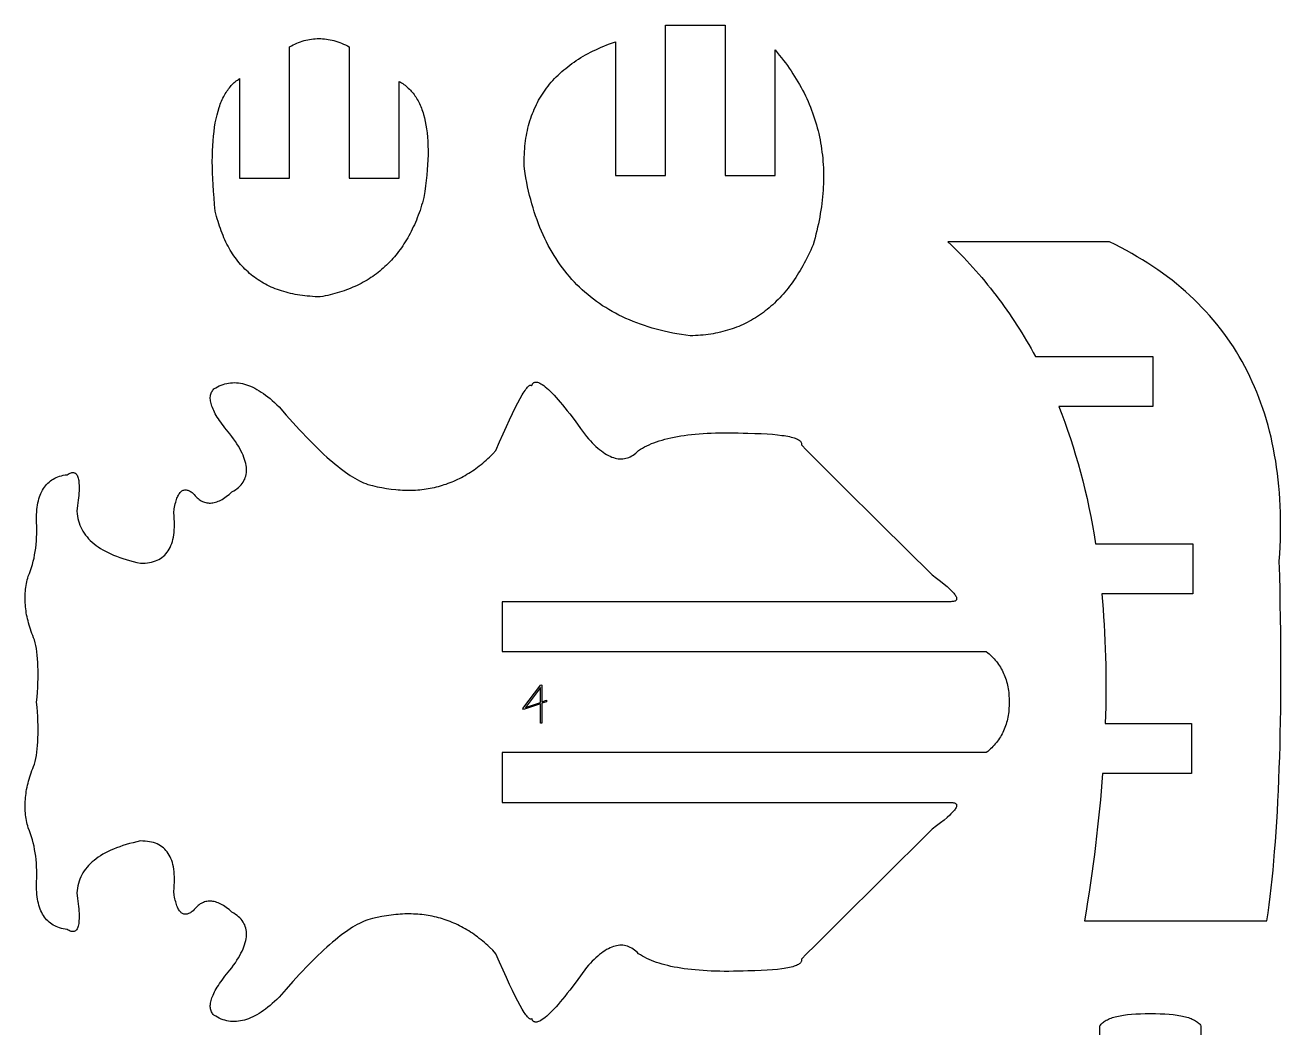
# Model space of a CAD drawing. Extents: x 0.3 to 47.7, y 0.3 to 6.
# Drawn here: x 40.406 to 43.575, y 2.773 to 5.304 of the extents above; entities that cross this region are included whole.
import ezdxf

# ---------------------------------------------------------------- set-up
doc = ezdxf.new("R2010")
doc.units = 0
doc.header["$MEASUREMENT"] = 0
doc.layers.get('0').update_dxf_attribs({"linetype": 'CONTINUOUS'})
doc.layers.add('NUMBERS', color=1, linetype='CONTINUOUS')

msp = doc.modelspace()

# ---------------------------------------------------------------- linework, layer by layer
for points in [[(42.2983, 5.2415), (42.3038, 5.235), (42.3092, 5.2284), (42.3145, 5.2218), (42.3197, 5.2152), (42.3247, 5.2086), (42.3296, 5.2019), (42.3344, 5.1952), (42.339, 5.1884), (42.3435, 5.1816), (42.3479, 5.1748), (42.3521, 5.1679), (42.3563, 5.161), (42.3603, 5.154), (42.3641, 5.147), (42.3679, 5.14), (42.3715, 5.133), (42.375, 5.1259), (42.3783, 5.1187), (42.3816, 5.1115), (42.3847, 5.1043), (42.3877, 5.0971), (42.3905, 5.0898), (42.3932, 5.0825), (42.3958, 5.0751), (42.3983, 5.0677), (42.4006, 5.0603), (42.4028, 5.0528), (42.4049, 5.0453), (42.4069, 5.0377), (42.4087, 5.0302), (42.4104, 5.0225), (42.4119, 5.0149), (42.4134, 5.0072), (42.4147, 4.9994), (42.4159, 4.9917), (42.4169, 4.9839), (42.4179, 4.976), (42.4187, 4.9681), (42.4193, 4.9602), (42.4199, 4.9522), (42.4203, 4.9442), (42.4206, 4.9362), (42.4207, 4.9281), (42.4208, 4.92), (42.4207, 4.9119), (42.4204, 4.9037), (42.4201, 4.8955), (42.4196, 4.8872), (42.419, 4.8789), (42.4183, 4.8706), (42.4174, 4.8622), (42.4164, 4.8538), (42.4153, 4.8453), (42.414, 4.8369), (42.4127, 4.8283), (42.4111, 4.8198), (42.4095, 4.8112), (42.4078, 4.8025), (42.4059, 4.7939), (42.4039, 4.7852), (42.4017, 4.7764), (42.3994, 4.7676), (42.397, 4.7588), (42.3945, 4.7499), (42.3915, 4.7429), (42.3884, 4.736), (42.3853, 4.7292), (42.3821, 4.7225), (42.3788, 4.7159), (42.3755, 4.7094), (42.3721, 4.7031), (42.3687, 4.6968), (42.3652, 4.6906), (42.3617, 4.6846), (42.358, 4.6787), (42.3544, 4.6728), (42.3507, 4.6671), (42.3469, 4.6615), (42.3431, 4.656), (42.3392, 4.6506), (42.3352, 4.6453), (42.3312, 4.6401), (42.3271, 4.6351), (42.323, 4.6301), (42.3188, 4.6253), (42.3146, 4.6205), (42.3103, 4.6159), (42.3059, 4.6114), (42.3015, 4.607), (42.297, 4.6027), (42.2925, 4.5985), (42.2879, 4.5944), (42.2833, 4.5904), (42.2786, 4.5865), (42.2738, 4.5828), (42.269, 4.5791), (42.2641, 4.5756), (42.2592, 4.5722), (42.2542, 4.5688), (42.2491, 4.5656), (42.244, 4.5625), (42.2389, 4.5595), (42.2336, 4.5566), (42.2284, 4.5539), (42.223, 4.5512), (42.2176, 4.5486), (42.2122, 4.5462), (42.2067, 4.5438), (42.2011, 4.5416), (42.1955, 4.5395), (42.1898, 4.5375), (42.184, 4.5356), (42.1782, 4.5338), (42.1724, 4.5321), (42.1664, 4.5305), (42.1605, 4.529), (42.1544, 4.5277), (42.1483, 4.5264), (42.1422, 4.5253), (42.136, 4.5242), (42.1297, 4.5233), (42.1234, 4.5225), (42.117, 4.5218), (42.1106, 4.5212), (42.1041, 4.5207), (42.0975, 4.5203), (42.0909, 4.52), (42.0842, 4.5199), (42.073, 4.5214), (42.0619, 4.5231), (42.0509, 4.525), (42.0401, 4.527), (42.0294, 4.5292), (42.0189, 4.5316), (42.0086, 4.5341), (41.9984, 4.5368), (41.9883, 4.5396), (41.9784, 4.5426), (41.9686, 4.5457), (41.959, 4.549), (41.9496, 4.5525), (41.9403, 4.5562), (41.9311, 4.5599), (41.9221, 4.5639), (41.9132, 4.568), (41.9045, 4.5723), (41.896, 4.5767), (41.8876, 4.5813), (41.8793, 4.586), (41.8712, 4.591), (41.8632, 4.596), (41.8554, 4.6013), (41.8478, 4.6066), (41.8403, 4.6122), (41.8329, 4.6179), (41.8257, 4.6238), (41.8186, 4.6298), (41.8117, 4.636), (41.805, 4.6424), (41.7983, 4.6489), (41.7919, 4.6555), (41.7856, 4.6624), (41.7794, 4.6694), (41.7734, 4.6765), (41.7675, 4.6838), (41.7618, 4.6913), (41.7563, 4.6989), (41.7508, 4.7067), (41.7456, 4.7147), (41.7405, 4.7228), (41.7355, 4.731), (41.7307, 4.7395), (41.726, 4.7481), (41.7215, 4.7568), (41.7171, 4.7657), (41.7129, 4.7748), (41.7089, 4.784), (41.7049, 4.7934), (41.7012, 4.803), (41.6976, 4.8127), (41.6941, 4.8225), (41.6908, 4.8326), (41.6876, 4.8428), (41.6846, 4.8531), (41.6817, 4.8636), (41.679, 4.8743), (41.6764, 4.8851), (41.674, 4.8961), (41.6718, 4.9073), (41.6696, 4.9186), (41.6677, 4.93), (41.6659, 4.9417), (41.6656, 4.949), (41.6655, 4.9563), (41.6655, 4.9635), (41.6656, 4.9707), (41.6658, 4.9778), (41.6661, 4.9848), (41.6666, 4.9917), (41.6672, 4.9985), (41.6679, 5.0053), (41.6688, 5.012), (41.6697, 5.0186), (41.6708, 5.0252), (41.672, 5.0316), (41.6734, 5.038), (41.6748, 5.0444), (41.6764, 5.0506), (41.6781, 5.0568), (41.6799, 5.0629), (41.6818, 5.0689), (41.6839, 5.0748), (41.6861, 5.0807), (41.6884, 5.0865), (41.6908, 5.0922), (41.6934, 5.0979), (41.696, 5.1035), (41.6988, 5.1089), (41.7017, 5.1144), (41.7048, 5.1197), (41.7079, 5.125), (41.7112, 5.1302), (41.7146, 5.1353), (41.7182, 5.1404), (41.7218, 5.1453), (41.7256, 5.1502), (41.7295, 5.1551), (41.7335, 5.1598), (41.7376, 5.1645), (41.7419, 5.1691), (41.7463, 5.1736), (41.7508, 5.1781), (41.7554, 5.1824), (41.7601, 5.1867), (41.765, 5.191), (41.77, 5.1951), (41.7751, 5.1992), (41.7804, 5.2032), (41.7857, 5.2071), (41.7912, 5.211), (41.7968, 5.2147), (41.8025, 5.2184), (41.8084, 5.2221), (41.8143, 5.2256), (41.8204, 5.2291), (41.8266, 5.2325), (41.833, 5.2358), (41.8394, 5.2391), (41.846, 5.2422), (41.8527, 5.2453), (41.8595, 5.2484), (41.8665, 5.2513), (41.8735, 5.2542), (41.8807, 5.257), (41.888, 5.2597), (41.8955, 5.2624), (41.8955, 4.9249), (42.0215, 4.9249), (42.0215, 5.3042), (42.1723, 5.3042), (42.1723, 4.9249), (42.2983, 4.9249)], [(41.3499, 5.1621), (41.353, 5.1603), (41.356, 5.1585), (41.359, 5.1565), (41.3619, 5.1544), (41.3647, 5.1523), (41.3675, 5.1501), (41.3702, 5.1478), (41.3728, 5.1453), (41.3754, 5.1428), (41.3779, 5.1403), (41.3803, 5.1376), (41.3826, 5.1348), (41.3849, 5.132), (41.3872, 5.129), (41.3893, 5.126), (41.3914, 5.1229), (41.3934, 5.1197), (41.3954, 5.1164), (41.3973, 5.113), (41.3991, 5.1096), (41.4008, 5.106), (41.4025, 5.1024), (41.4041, 5.0986), (41.4057, 5.0948), (41.4072, 5.0909), (41.4086, 5.0869), (41.4099, 5.0828), (41.4112, 5.0786), (41.4136, 5.07), (41.4156, 5.061), (41.4174, 5.0517), (41.419, 5.042), (41.4203, 5.032), (41.4213, 5.0216), (41.422, 5.0109), (41.4224, 4.9998), (41.4226, 4.9883), (41.4225, 4.9765), (41.4222, 4.9643), (41.4216, 4.9518), (41.4207, 4.939), (41.4195, 4.9257), (41.4181, 4.9122), (41.4164, 4.8982), (41.4144, 4.8839), (41.4121, 4.8693), (41.4103, 4.8626), (41.4084, 4.856), (41.4064, 4.8494), (41.4044, 4.843), (41.4023, 4.8366), (41.4001, 4.8304), (41.3978, 4.8242), (41.3955, 4.8181), (41.3931, 4.8121), (41.3906, 4.8062), (41.388, 4.8004), (41.3854, 4.7946), (41.3827, 4.789), (41.38, 4.7834), (41.3771, 4.778), (41.3742, 4.7726), (41.3713, 4.7673), (41.3682, 4.7621), (41.3651, 4.757), (41.3619, 4.7519), (41.3586, 4.747), (41.3553, 4.7421), (41.3519, 4.7374), (41.3484, 4.7327), (41.3449, 4.7281), (41.3412, 4.7236), (41.3376, 4.7192), (41.3338, 4.7149), (41.33, 4.7107), (41.326, 4.7065), (41.3221, 4.7025), (41.318, 4.6985), (41.3139, 4.6946), (41.3097, 4.6908), (41.3054, 4.6871), (41.3011, 4.6835), (41.2967, 4.68), (41.2922, 4.6766), (41.2877, 4.6732), (41.283, 4.67), (41.2784, 4.6668), (41.2736, 4.6637), (41.2687, 4.6607), (41.2638, 4.6578), (41.2589, 4.655), (41.2538, 4.6523), (41.2487, 4.6496), (41.2435, 4.6471), (41.2382, 4.6446), (41.2329, 4.6423), (41.2275, 4.64), (41.222, 4.6378), (41.2165, 4.6357), (41.2108, 4.6336), (41.2051, 4.6317), (41.1994, 4.6299), (41.1935, 4.6281), (41.1876, 4.6265), (41.1816, 4.6249), (41.1756, 4.6234), (41.1695, 4.622), (41.1633, 4.6207), (41.157, 4.6195), (41.1507, 4.6183), (41.144, 4.6185), (41.1373, 4.6187), (41.1308, 4.6191), (41.1243, 4.6196), (41.1179, 4.6201), (41.1116, 4.6208), (41.1054, 4.6216), (41.0992, 4.6225), (41.0932, 4.6234), (41.0872, 4.6245), (41.0813, 4.6257), (41.0755, 4.627), (41.0698, 4.6284), (41.0641, 4.6299), (41.0585, 4.6315), (41.0531, 4.6331), (41.0476, 4.6349), (41.0423, 4.6368), (41.0371, 4.6388), (41.0319, 4.6409), (41.0268, 4.6431), (41.0218, 4.6454), (41.0169, 4.6478), (41.0121, 4.6504), (41.0073, 4.653), (41.0027, 4.6557), (40.9981, 4.6585), (40.9936, 4.6614), (40.9891, 4.6644), (40.9848, 4.6676), (40.9805, 4.6708), (40.9764, 4.6741), (40.9723, 4.6775), (40.9682, 4.6811), (40.9643, 4.6847), (40.9605, 4.6884), (40.9567, 4.6923), (40.953, 4.6962), (40.9494, 4.7002), (40.9459, 4.7044), (40.9424, 4.7086), (40.939, 4.713), (40.9358, 4.7174), (40.9326, 4.722), (40.9294, 4.7266), (40.9264, 4.7314), (40.9234, 4.7362), (40.9206, 4.7412), (40.9178, 4.7463), (40.9151, 4.7514), (40.9124, 4.7567), (40.9099, 4.7621), (40.9074, 4.7675), (40.9051, 4.7731), (40.9027, 4.7788), (40.9005, 4.7846), (40.8984, 4.7904), (40.8963, 4.7964), (40.8944, 4.8025), (40.8925, 4.8087), (40.8907, 4.815), (40.8889, 4.8214), (40.8873, 4.8279), (40.8857, 4.8345), (40.8839, 4.8517), (40.8824, 4.8684), (40.881, 4.8848), (40.88, 4.9007), (40.8791, 4.9161), (40.8785, 4.9312), (40.8782, 4.9458), (40.878, 4.9599), (40.8782, 4.9737), (40.8785, 4.987), (40.8791, 4.9998), (40.88, 5.0122), (40.881, 5.0242), (40.8824, 5.0358), (40.8839, 5.0469), (40.8857, 5.0575), (40.8878, 5.0678), (40.89, 5.0776), (40.8925, 5.087), (40.8953, 5.0959), (40.8968, 5.1002), (40.8983, 5.1044), (40.8999, 5.1085), (40.9015, 5.1124), (40.9032, 5.1163), (40.905, 5.1201), (40.9068, 5.1237), (40.9087, 5.1273), (40.9107, 5.1307), (40.9127, 5.134), (40.9147, 5.1372), (40.9169, 5.1403), (40.919, 5.1433), (40.9213, 5.1462), (40.9236, 5.149), (40.926, 5.1517), (40.9284, 5.1542), (40.9309, 5.1567), (40.9334, 5.159), (40.936, 5.1612), (40.9387, 5.1634), (40.9414, 5.1654), (40.9442, 5.1673), (40.947, 5.1691), (40.947, 4.9181), (41.073, 4.9181), (41.073, 5.2493), (41.0776, 5.2518), (41.0822, 5.2542), (41.0867, 5.2564), (41.0913, 5.2584), (41.0959, 5.2603), (41.1005, 5.262), (41.1052, 5.2636), (41.1098, 5.265), (41.1144, 5.2662), (41.1191, 5.2672), (41.1237, 5.2681), (41.1284, 5.2689), (41.1331, 5.2694), (41.1378, 5.2699), (41.1425, 5.2701), (41.1472, 5.2702), (41.1519, 5.2701), (41.1566, 5.2699), (41.1614, 5.2694), (41.1661, 5.2689), (41.1709, 5.2681), (41.1757, 5.2672), (41.1804, 5.2662), (41.1852, 5.265), (41.19, 5.2636), (41.1948, 5.262), (41.1996, 5.2603), (41.2045, 5.2584), (41.2093, 5.2564), (41.2142, 5.2542), (41.219, 5.2518), (41.2239, 5.2493), (41.2239, 4.9181), (41.3499, 4.9181)], [(42.9558, 4.4676), (43.2519, 4.4676), (43.2519, 4.3417), (43.0146, 4.3417), (43.0222, 4.3219), (43.0297, 4.3019), (43.0369, 4.2816), (43.0439, 4.2609), (43.0506, 4.24), (43.0571, 4.2188), (43.0634, 4.1974), (43.0694, 4.1757), (43.0751, 4.1537), (43.0806, 4.1316), (43.0858, 4.1092), (43.0907, 4.0866), (43.0954, 4.0639), (43.0998, 4.041), (43.1038, 4.0179), (43.1076, 3.9947), (43.3529, 3.9947), (43.3529, 3.8687), (43.1233, 3.8687), (43.1249, 3.8496), (43.1265, 3.8303), (43.1278, 3.8106), (43.129, 3.7908), (43.1301, 3.7707), (43.131, 3.7504), (43.1318, 3.73), (43.1324, 3.7094), (43.1329, 3.6886), (43.1332, 3.6678), (43.1334, 3.6468), (43.1334, 3.6257), (43.1333, 3.6046), (43.133, 3.5835), (43.1325, 3.5623), (43.1319, 3.5411), (43.3498, 3.5411), (43.3498, 3.4151), (43.1251, 3.4151), (43.1234, 3.3931), (43.1215, 3.3709), (43.1195, 3.3485), (43.1174, 3.3259), (43.115, 3.3031), (43.1126, 3.2801), (43.1099, 3.257), (43.1072, 3.2337), (43.1043, 3.2103), (43.1012, 3.1867), (43.098, 3.1631), (43.0946, 3.1393), (43.0911, 3.1154), (43.0874, 3.0915), (43.0836, 3.0675), (43.0797, 3.0434), (43.5398, 3.0434), (43.5427, 3.0634), (43.5455, 3.0839), (43.5481, 3.105), (43.5506, 3.1266), (43.553, 3.1488), (43.5553, 3.1715), (43.5574, 3.1947), (43.5594, 3.2185), (43.5613, 3.2428), (43.5631, 3.2677), (43.5648, 3.2931), (43.5663, 3.319), (43.5677, 3.3455), (43.569, 3.3725), (43.5702, 3.4001), (43.5712, 3.4282), (43.5721, 3.4568), (43.5729, 3.486), (43.5736, 3.5157), (43.5742, 3.546), (43.5746, 3.5768), (43.5749, 3.6081), (43.5751, 3.64), (43.5751, 3.6724), (43.5751, 3.7053), (43.5749, 3.7388), (43.5746, 3.7729), (43.5741, 3.8074), (43.5736, 3.8425), (43.5729, 3.8782), (43.5721, 3.9144), (43.5712, 3.9511), (43.5723, 3.9692), (43.5732, 3.987), (43.5738, 4.0047), (43.5742, 4.0223), (43.5744, 4.0396), (43.5742, 4.0568), (43.5739, 4.0738), (43.5733, 4.0906), (43.5724, 4.1073), (43.5713, 4.1238), (43.5699, 4.1401), (43.5683, 4.1562), (43.5665, 4.1722), (43.5644, 4.188), (43.562, 4.2036), (43.5594, 4.219), (43.5566, 4.2343), (43.5535, 4.2494), (43.5502, 4.2644), (43.5466, 4.2791), (43.5427, 4.2937), (43.5386, 4.3081), (43.5343, 4.3223), (43.5297, 4.3364), (43.5249, 4.3503), (43.5198, 4.364), (43.5144, 4.3776), (43.5089, 4.3909), (43.503, 4.4041), (43.497, 4.4172), (43.4906, 4.43), (43.4841, 4.4427), (43.4772, 4.4552), (43.4702, 4.4675), (43.4628, 4.4797), (43.4553, 4.4917), (43.4475, 4.5035), (43.4394, 4.5152), (43.4311, 4.5266), (43.4225, 4.5379), (43.4137, 4.549), (43.4046, 4.56), (43.3953, 4.5708), (43.3858, 4.5814), (43.376, 4.5918), (43.3659, 4.6021), (43.3556, 4.6122), (43.3451, 4.6221), (43.3343, 4.6318), (43.3232, 4.6414), (43.3119, 4.6508), (43.3004, 4.66), (43.2886, 4.669), (43.2765, 4.6779), (43.2642, 4.6866), (43.2517, 4.6952), (43.2389, 4.7035), (43.2259, 4.7117), (43.2126, 4.7197), (43.1991, 4.7276), (43.1853, 4.7352), (43.1713, 4.7427), (43.157, 4.75), (43.1424, 4.7572), (42.7346, 4.7572), (42.7428, 4.7494), (42.7509, 4.7416), (42.7589, 4.7337), (42.7668, 4.7256), (42.7747, 4.7175), (42.7825, 4.7092), (42.7902, 4.7009), (42.7979, 4.6925), (42.8054, 4.684), (42.8129, 4.6754), (42.8203, 4.6667), (42.8277, 4.6579), (42.8349, 4.649), (42.8421, 4.6401), (42.8492, 4.6311), (42.8562, 4.622), (42.8631, 4.6128), (42.8699, 4.6036), (42.8767, 4.5942), (42.8833, 4.5849), (42.8899, 4.5754), (42.8963, 4.5659), (42.9027, 4.5563), (42.909, 4.5467), (42.9152, 4.537), (42.9213, 4.5272), (42.9273, 4.5174), (42.9332, 4.5076), (42.939, 4.4977), (42.9447, 4.4877), (42.9503, 4.4777)], [(42.7419, 3.342), (42.7446, 3.3419), (42.747, 3.3417), (42.7492, 3.3414), (42.7511, 3.3409), (42.7527, 3.3403), (42.7541, 3.3396), (42.7551, 3.3387), (42.756, 3.3377), (42.7565, 3.3366), (42.7568, 3.3354), (42.7568, 3.334), (42.7566, 3.3325), (42.7561, 3.3308), (42.7553, 3.329), (42.7542, 3.3271), (42.7529, 3.3251), (42.7513, 3.3229), (42.7494, 3.3206), (42.7473, 3.3182), (42.7449, 3.3156), (42.7422, 3.3129), (42.7393, 3.3101), (42.7326, 3.304), (42.7249, 3.2974), (42.7161, 3.2903), (42.7062, 3.2826), (42.6952, 3.2745), (42.5647, 3.1453), (42.4662, 3.0476), (42.3995, 2.9813), (42.3782, 2.9599), (42.3648, 2.9464), (42.3651, 2.9447), (42.3652, 2.9431), (42.3649, 2.9415), (42.3644, 2.94), (42.3636, 2.9385), (42.3624, 2.9371), (42.361, 2.9357), (42.3593, 2.9344), (42.3573, 2.9331), (42.355, 2.9319), (42.3524, 2.9307), (42.3495, 2.9295), (42.3463, 2.9284), (42.3429, 2.9274), (42.3391, 2.9264), (42.335, 2.9254), (42.3307, 2.9245), (42.326, 2.9237), (42.3211, 2.9229), (42.3159, 2.9221), (42.3045, 2.9207), (42.292, 2.9195), (42.2783, 2.9186), (42.2634, 2.9177), (42.2474, 2.9171), (42.2301, 2.9167), (42.2177, 2.9163), (42.2055, 2.916), (42.1936, 2.9158), (42.1818, 2.9157), (42.1704, 2.9157), (42.1592, 2.9158), (42.1482, 2.9161), (42.1375, 2.9165), (42.127, 2.917), (42.1168, 2.9176), (42.1068, 2.9183), (42.0971, 2.9192), (42.0876, 2.9201), (42.0783, 2.9212), (42.0693, 2.9224), (42.0606, 2.9237), (42.052, 2.9251), (42.0438, 2.9266), (42.0358, 2.9283), (42.028, 2.9301), (42.0205, 2.9319), (42.0132, 2.934), (42.0062, 2.9361), (41.9994, 2.9383), (41.9928, 2.9406), (41.9865, 2.9431), (41.9805, 2.9457), (41.9747, 2.9484), (41.9691, 2.9512), (41.9638, 2.9541), (41.9587, 2.9572), (41.9539, 2.9603), (41.9506, 2.9637), (41.9471, 2.9667), (41.9437, 2.9695), (41.9402, 2.972), (41.9366, 2.9742), (41.9331, 2.9761), (41.9294, 2.9778), (41.9257, 2.9791), (41.922, 2.9802), (41.9182, 2.9809), (41.9144, 2.9814), (41.9105, 2.9816), (41.9065, 2.9815), (41.9026, 2.9811), (41.8985, 2.9805), (41.8945, 2.9795), (41.8903, 2.9783), (41.8862, 2.9768), (41.882, 2.975), (41.8777, 2.9729), (41.8734, 2.9705), (41.869, 2.9678), (41.8646, 2.9649), (41.8602, 2.9616), (41.8557, 2.9581), (41.8511, 2.9543), (41.8465, 2.9502), (41.8419, 2.9458), (41.8372, 2.9412), (41.8324, 2.9362), (41.8276, 2.931), (41.8228, 2.9254), (41.8078, 2.9047), (41.7937, 2.8856), (41.7804, 2.8682), (41.7741, 2.8602), (41.768, 2.8526), (41.7621, 2.8454), (41.7564, 2.8386), (41.7509, 2.8322), (41.7456, 2.8263), (41.7406, 2.8208), (41.7357, 2.8157), (41.7311, 2.811), (41.7266, 2.8068), (41.7224, 2.8029), (41.7184, 2.7995), (41.7146, 2.7966), (41.711, 2.794), (41.7076, 2.7919), (41.7044, 2.7902), (41.7015, 2.7889), (41.6987, 2.7881), (41.6974, 2.7878), (41.6961, 2.7876), (41.695, 2.7876), (41.6938, 2.7876), (41.6927, 2.7878), (41.6917, 2.788), (41.6907, 2.7884), (41.6898, 2.7888), (41.6889, 2.7894), (41.6881, 2.7901), (41.6873, 2.7909), (41.6866, 2.7918), (41.6859, 2.7928), (41.6853, 2.7939), (41.6842, 2.7964), (41.6838, 2.796), (41.6833, 2.7956), (41.6828, 2.7954), (41.6823, 2.7952), (41.6817, 2.7951), (41.6811, 2.7952), (41.6799, 2.7955), (41.6785, 2.7962), (41.677, 2.7973), (41.6753, 2.7988), (41.6736, 2.8007), (41.6717, 2.803), (41.6697, 2.8056), (41.6675, 2.8086), (41.6653, 2.812), (41.6629, 2.8158), (41.6604, 2.82), (41.6549, 2.8294), (41.649, 2.8405), (41.6426, 2.853), (41.6357, 2.8671), (41.6283, 2.8827), (41.6204, 2.8998), (41.612, 2.9184), (41.6032, 2.9386), (41.5938, 2.9603), (41.5857, 2.9688), (41.5774, 2.9769), (41.5733, 2.9808), (41.5691, 2.9847), (41.5649, 2.9884), (41.5606, 2.992), (41.5563, 2.9956), (41.552, 2.999), (41.5476, 3.0024), (41.5432, 3.0056), (41.5388, 3.0088), (41.5344, 3.0118), (41.5299, 3.0148), (41.5254, 3.0177), (41.5208, 3.0205), (41.5162, 3.0232), (41.5116, 3.0258), (41.507, 3.0283), (41.5023, 3.0307), (41.4976, 3.033), (41.4928, 3.0353), (41.488, 3.0374), (41.4832, 3.0394), (41.4784, 3.0414), (41.4735, 3.0432), (41.4686, 3.045), (41.4637, 3.0467), (41.4587, 3.0482), (41.4537, 3.0497), (41.4486, 3.0511), (41.4436, 3.0524), (41.4385, 3.0536), (41.4333, 3.0547), (41.4282, 3.0557), (41.423, 3.0566), (41.4177, 3.0574), (41.4125, 3.0581), (41.4072, 3.0588), (41.4018, 3.0593), (41.3965, 3.0598), (41.3911, 3.0601), (41.3857, 3.0604), (41.3802, 3.0605), (41.3747, 3.0606), (41.3692, 3.0606), (41.3636, 3.0605), (41.358, 3.0603), (41.3524, 3.06), (41.3468, 3.0596), (41.3411, 3.0591), (41.3296, 3.0578), (41.318, 3.0562), (41.3063, 3.0541), (41.2944, 3.0518), (41.2824, 3.049), (41.2703, 3.0459), (41.2652, 3.044), (41.26, 3.0418), (41.2547, 3.0394), (41.2492, 3.0367), (41.2436, 3.0337), (41.2379, 3.0305), (41.2321, 3.027), (41.2262, 3.0232), (41.2201, 3.0191), (41.2139, 3.0148), (41.2076, 3.0102), (41.2011, 3.0053), (41.1946, 3.0001), (41.1879, 2.9947), (41.1811, 2.989), (41.1742, 2.983), (41.1671, 2.9768), (41.1599, 2.9703), (41.1526, 2.9635), (41.1452, 2.9564), (41.1377, 2.9491), (41.13, 2.9415), (41.1222, 2.9336), (41.1143, 2.9254), (41.1062, 2.917), (41.0981, 2.9083), (41.0898, 2.8993), (41.0814, 2.8901), (41.0642, 2.8708), (41.0465, 2.8504), (41.0408, 2.8447), (41.035, 2.8394), (41.0293, 2.8343), (41.0237, 2.8294), (41.0181, 2.8249), (41.0125, 2.8206), (41.007, 2.8166), (41.0015, 2.8129), (40.9961, 2.8094), (40.9907, 2.8062), (40.9853, 2.8033), (40.98, 2.8006), (40.9747, 2.7983), (40.9695, 2.7962), (40.9643, 2.7943), (40.9591, 2.7928), (40.954, 2.7915), (40.9489, 2.7905), (40.9439, 2.7898), (40.9389, 2.7893), (40.9339, 2.7891), (40.929, 2.7892), (40.9242, 2.7895), (40.9193, 2.7902), (40.9145, 2.7911), (40.9098, 2.7922), (40.9051, 2.7937), (40.9004, 2.7954), (40.8958, 2.7974), (40.8912, 2.7997), (40.8867, 2.8022), (40.8822, 2.805), (40.8804, 2.807), (40.8788, 2.809), (40.8773, 2.8112), (40.8761, 2.8135), (40.8751, 2.8158), (40.8743, 2.8183), (40.8737, 2.8209), (40.8732, 2.8236), (40.873, 2.8263), (40.873, 2.8292), (40.8731, 2.8322), (40.8735, 2.8353), (40.8741, 2.8385), (40.8748, 2.8418), (40.8758, 2.8452), (40.8769, 2.8486), (40.8783, 2.8522), (40.8799, 2.8559), (40.8816, 2.8597), (40.8836, 2.8636), (40.8857, 2.8677), (40.888, 2.8718), (40.8906, 2.876), (40.8933, 2.8803), (40.8963, 2.8847), (40.8994, 2.8892), (40.9027, 2.8938), (40.9063, 2.8986), (40.91, 2.9034), (40.9139, 2.9083), (40.9224, 2.9185), (40.9273, 2.9249), (40.9319, 2.9313), (40.9363, 2.9375), (40.9403, 2.9436), (40.944, 2.9496), (40.9474, 2.9555), (40.9504, 2.9613), (40.9532, 2.9669), (40.9557, 2.9724), (40.9578, 2.9778), (40.9597, 2.983), (40.9612, 2.9881), (40.9625, 2.9932), (40.9634, 2.998), (40.964, 3.0028), (40.9644, 3.0075), (40.9644, 3.012), (40.9641, 3.0164), (40.9635, 3.0206), (40.9626, 3.0248), (40.9613, 3.0288), (40.9598, 3.0327), (40.958, 3.0365), (40.9558, 3.0402), (40.9534, 3.0437), (40.9506, 3.0471), (40.9476, 3.0504), (40.9442, 3.0536), (40.9405, 3.0566), (40.9365, 3.0596), (40.9322, 3.0624), (40.9276, 3.0651), (40.9239, 3.0683), (40.9203, 3.0714), (40.9167, 3.0743), (40.9131, 3.0769), (40.9096, 3.0794), (40.9061, 3.0817), (40.9026, 3.0837), (40.8992, 3.0856), (40.8959, 3.0872), (40.8925, 3.0886), (40.8893, 3.0899), (40.886, 3.0909), (40.8828, 3.0917), (40.8796, 3.0923), (40.8765, 3.0928), (40.8734, 3.093), (40.8704, 3.093), (40.8674, 3.0928), (40.8644, 3.0924), (40.8615, 3.0918), (40.8587, 3.091), (40.8558, 3.0899), (40.853, 3.0887), (40.8503, 3.0873), (40.8476, 3.0857), (40.8449, 3.0838), (40.8423, 3.0818), (40.8397, 3.0796), (40.8371, 3.0771), (40.8346, 3.0745), (40.8322, 3.0716), (40.8297, 3.0685), (40.8274, 3.0667), (40.825, 3.065), (40.8228, 3.0636), (40.8206, 3.0624), (40.8184, 3.0615), (40.8163, 3.0607), (40.8142, 3.0601), (40.8122, 3.0598), (40.8103, 3.0597), (40.8084, 3.0598), (40.8066, 3.0601), (40.8048, 3.0607), (40.8031, 3.0615), (40.8014, 3.0624), (40.7998, 3.0636), (40.7983, 3.0651), (40.7968, 3.0667), (40.7953, 3.0685), (40.7939, 3.0706), (40.7926, 3.0729), (40.7913, 3.0754), (40.7901, 3.0781), (40.7889, 3.0811), (40.7878, 3.0842), (40.7867, 3.0876), (40.7857, 3.0912), (40.7847, 3.095), (40.7838, 3.0991), (40.783, 3.1033), (40.7822, 3.1078), (40.7808, 3.1174), (40.7815, 3.1253), (40.7821, 3.1329), (40.7824, 3.1403), (40.7825, 3.1475), (40.7824, 3.1543), (40.7821, 3.161), (40.7815, 3.1673), (40.7808, 3.1735), (40.7798, 3.1793), (40.7786, 3.185), (40.7772, 3.1903), (40.7755, 3.1954), (40.7737, 3.2003), (40.7716, 3.2049), (40.7693, 3.2093), (40.7668, 3.2134), (40.7641, 3.2172), (40.7611, 3.2208), (40.7579, 3.2242), (40.7546, 3.2273), (40.7509, 3.2301), (40.7471, 3.2327), (40.7431, 3.2351), (40.7388, 3.2372), (40.7343, 3.239), (40.7296, 3.2406), (40.7247, 3.2419), (40.7196, 3.243), (40.7142, 3.2438), (40.7087, 3.2444), (40.7029, 3.2447), (40.6969, 3.2448), (40.6874, 3.2427), (40.6782, 3.2405), (40.6693, 3.2382), (40.6607, 3.2357), (40.6524, 3.2331), (40.6443, 3.2304), (40.6366, 3.2275), (40.6291, 3.2245), (40.6219, 3.2214), (40.615, 3.2181), (40.6084, 3.2148), (40.6021, 3.2113), (40.5961, 3.2076), (40.5903, 3.2039), (40.5849, 3.2), (40.5797, 3.1959), (40.5748, 3.1918), (40.5702, 3.1875), (40.5659, 3.1831), (40.5619, 3.1785), (40.5582, 3.1739), (40.5547, 3.1691), (40.5516, 3.1641), (40.5487, 3.1591), (40.5461, 3.1539), (40.5438, 3.1486), (40.5418, 3.1431), (40.5401, 3.1375), (40.5386, 3.1318), (40.5375, 3.126), (40.5366, 3.12), (40.536, 3.1139), (40.5382, 3.0993), (40.5398, 3.0859), (40.5405, 3.0797), (40.541, 3.0737), (40.5414, 3.068), (40.5417, 3.0626), (40.5419, 3.0576), (40.5419, 3.0528), (40.5418, 3.0483), (40.5416, 3.044), (40.5413, 3.0401), (40.5408, 3.0365), (40.5402, 3.0332), (40.5395, 3.0301), (40.5387, 3.0274), (40.5377, 3.0249), (40.5367, 3.0228), (40.5355, 3.0209), (40.5342, 3.0194), (40.5327, 3.0181), (40.5312, 3.0171), (40.5295, 3.0164), (40.5277, 3.016), (40.5257, 3.0159), (40.5237, 3.0161), (40.5215, 3.0166), (40.5192, 3.0173), (40.5168, 3.0184), (40.5142, 3.0198), (40.5115, 3.0214), (40.5066, 3.0221), (40.5018, 3.023), (40.4972, 3.0241), (40.4927, 3.0254), (40.4885, 3.0269), (40.4843, 3.0286), (40.4804, 3.0305), (40.4766, 3.0325), (40.4729, 3.0348), (40.4695, 3.0373), (40.4662, 3.04), (40.463, 3.0429), (40.46, 3.0459), (40.4572, 3.0492), (40.4546, 3.0527), (40.4521, 3.0563), (40.4498, 3.0602), (40.4476, 3.0642), (40.4456, 3.0685), (40.4438, 3.073), (40.4421, 3.0776), (40.4406, 3.0825), (40.4393, 3.0875), (40.4381, 3.0927), (40.4371, 3.0982), (40.4363, 3.1038), (40.4356, 3.1097), (40.4351, 3.1157), (40.4347, 3.1219), (40.4345, 3.1284), (40.4345, 3.135), (40.4346, 3.1418), (40.4349, 3.1516), (40.4351, 3.1611), (40.4349, 3.1705), (40.4346, 3.1798), (40.4341, 3.1889), (40.4333, 3.1978), (40.4323, 3.2065), (40.4311, 3.2151), (40.4297, 3.2236), (40.4281, 3.2318), (40.4262, 3.2399), (40.4241, 3.2479), (40.4218, 3.2556), (40.4193, 3.2632), (40.4166, 3.2707), (40.4136, 3.278), (40.4123, 3.2826), (40.4111, 3.2872), (40.4101, 3.2918), (40.4091, 3.2965), (40.4083, 3.3012), (40.4075, 3.3059), (40.4069, 3.3107), (40.4064, 3.3155), (40.406, 3.3203), (40.4058, 3.3251), (40.4056, 3.33), (40.4056, 3.3349), (40.4057, 3.3398), (40.4059, 3.3448), (40.4062, 3.3497), (40.4066, 3.3547), (40.4072, 3.3598), (40.4079, 3.3648), (40.4086, 3.3699), (40.4095, 3.375), (40.4106, 3.3802), (40.4117, 3.3853), (40.4129, 3.3905), (40.4143, 3.3958), (40.4158, 3.401), (40.4174, 3.4063), (40.4191, 3.4116), (40.4209, 3.4169), (40.4228, 3.4223), (40.4249, 3.4277), (40.4271, 3.4331), (40.4294, 3.4385), (40.4311, 3.4455), (40.4327, 3.4528), (40.4341, 3.4605), (40.4353, 3.4686), (40.4363, 3.4771), (40.4371, 3.486), (40.4377, 3.4952), (40.4381, 3.5048), (40.4383, 3.5148), (40.4384, 3.5252), (40.4382, 3.536), (40.4379, 3.5471), (40.4374, 3.5586), (40.4366, 3.5705), (40.4357, 3.5828), (40.4346, 3.5954), (40.4357, 3.6081), (40.4366, 3.6203), (40.4374, 3.6322), (40.4379, 3.6437), (40.4382, 3.6549), (40.4384, 3.6656), (40.4383, 3.676), (40.4381, 3.686), (40.4377, 3.6956), (40.4371, 3.7048), (40.4363, 3.7137), (40.4353, 3.7222), (40.4341, 3.7303), (40.4327, 3.738), (40.4311, 3.7453), (40.4294, 3.7523), (40.4271, 3.7577), (40.4249, 3.7632), (40.4228, 3.7685), (40.4209, 3.7739), (40.4191, 3.7792), (40.4174, 3.7845), (40.4158, 3.7898), (40.4143, 3.7951), (40.4129, 3.8003), (40.4117, 3.8055), (40.4106, 3.8106), (40.4095, 3.8158), (40.4086, 3.8209), (40.4079, 3.826), (40.4072, 3.831), (40.4066, 3.8361), (40.4062, 3.8411), (40.4059, 3.8461), (40.4057, 3.851), (40.4056, 3.8559), (40.4056, 3.8608), (40.4058, 3.8657), (40.406, 3.8705), (40.4064, 3.8753), (40.4069, 3.8801), (40.4075, 3.8849), (40.4083, 3.8896), (40.4091, 3.8943), (40.4101, 3.899), (40.4111, 3.9036), (40.4123, 3.9083), (40.4136, 3.9129), (40.4166, 3.9201), (40.4193, 3.9276), (40.4218, 3.9352), (40.4241, 3.943), (40.4262, 3.9509), (40.4281, 3.959), (40.4297, 3.9673), (40.4311, 3.9757), (40.4323, 3.9843), (40.4333, 3.993), (40.4341, 4.002), (40.4346, 4.011), (40.4349, 4.0203), (40.4351, 4.0297), (40.4349, 4.0393), (40.4346, 4.049), (40.4345, 4.0558), (40.4345, 4.0625), (40.4347, 4.0689), (40.4351, 4.0751), (40.4356, 4.0812), (40.4363, 4.087), (40.4371, 4.0926), (40.4381, 4.0981), (40.4393, 4.1033), (40.4406, 4.1084), (40.4421, 4.1132), (40.4438, 4.1179), (40.4456, 4.1223), (40.4476, 4.1266), (40.4498, 4.1306), (40.4521, 4.1345), (40.4546, 4.1382), (40.4572, 4.1416), (40.46, 4.1449), (40.463, 4.148), (40.4662, 4.1508), (40.4695, 4.1535), (40.4729, 4.156), (40.4766, 4.1583), (40.4804, 4.1604), (40.4843, 4.1622), (40.4885, 4.1639), (40.4927, 4.1654), (40.4972, 4.1667), (40.5018, 4.1678), (40.5066, 4.1687), (40.5115, 4.1694), (40.5142, 4.1711), (40.5168, 4.1724), (40.5192, 4.1735), (40.5215, 4.1743), (40.5237, 4.1747), (40.5257, 4.1749), (40.5277, 4.1748), (40.5295, 4.1744), (40.5312, 4.1737), (40.5327, 4.1727), (40.5342, 4.1715), (40.5355, 4.1699), (40.5367, 4.168), (40.5377, 4.1659), (40.5387, 4.1634), (40.5395, 4.1607), (40.5402, 4.1576), (40.5408, 4.1543), (40.5413, 4.1507), (40.5416, 4.1468), (40.5418, 4.1426), (40.5419, 4.1381), (40.5419, 4.1333), (40.5417, 4.1282), (40.5414, 4.1228), (40.541, 4.1171), (40.5405, 4.1111), (40.5398, 4.1049), (40.5382, 4.0915), (40.536, 4.0769), (40.5366, 4.0708), (40.5375, 4.0648), (40.5386, 4.059), (40.5401, 4.0533), (40.5418, 4.0477), (40.5438, 4.0423), (40.5461, 4.0369), (40.5487, 4.0318), (40.5516, 4.0267), (40.5547, 4.0218), (40.5582, 4.017), (40.5619, 4.0123), (40.5659, 4.0077), (40.5702, 4.0033), (40.5748, 3.999), (40.5797, 3.9949), (40.5849, 3.9909), (40.5903, 3.987), (40.5961, 3.9832), (40.6021, 3.9796), (40.6084, 3.9761), (40.615, 3.9727), (40.6219, 3.9694), (40.6291, 3.9663), (40.6366, 3.9633), (40.6443, 3.9605), (40.6524, 3.9577), (40.6607, 3.9551), (40.6693, 3.9527), (40.6782, 3.9503), (40.6874, 3.9481), (40.6969, 3.946), (40.7029, 3.9461), (40.7087, 3.9464), (40.7142, 3.947), (40.7196, 3.9478), (40.7247, 3.9489), (40.7296, 3.9502), (40.7343, 3.9518), (40.7388, 3.9537), (40.7431, 3.9557), (40.7471, 3.9581), (40.7509, 3.9607), (40.7546, 3.9635), (40.7579, 3.9666), (40.7611, 3.97), (40.7641, 3.9736), (40.7668, 3.9774), (40.7693, 3.9815), (40.7716, 3.9859), (40.7737, 3.9905), (40.7755, 3.9954), (40.7772, 4.0005), (40.7786, 4.0059), (40.7798, 4.0115), (40.7808, 4.0174), (40.7815, 4.0235), (40.7821, 4.0299), (40.7824, 4.0365), (40.7825, 4.0434), (40.7824, 4.0505), (40.7821, 4.0579), (40.7815, 4.0655), (40.7808, 4.0734), (40.7822, 4.083), (40.783, 4.0875), (40.7838, 4.0917), (40.7847, 4.0958), (40.7857, 4.0996), (40.7867, 4.1032), (40.7878, 4.1066), (40.7889, 4.1097), (40.7901, 4.1127), (40.7913, 4.1154), (40.7926, 4.1179), (40.7939, 4.1202), (40.7953, 4.1223), (40.7968, 4.1241), (40.7983, 4.1258), (40.7998, 4.1272), (40.8014, 4.1284), (40.8031, 4.1294), (40.8048, 4.1301), (40.8066, 4.1307), (40.8084, 4.131), (40.8103, 4.1311), (40.8122, 4.131), (40.8142, 4.1307), (40.8163, 4.1301), (40.8184, 4.1294), (40.8206, 4.1284), (40.8228, 4.1272), (40.825, 4.1258), (40.8274, 4.1241), (40.8297, 4.1223), (40.8322, 4.1192), (40.8346, 4.1164), (40.8371, 4.1137), (40.8397, 4.1113), (40.8423, 4.109), (40.8449, 4.107), (40.8476, 4.1052), (40.8503, 4.1035), (40.853, 4.1021), (40.8558, 4.1009), (40.8587, 4.0999), (40.8615, 4.0991), (40.8644, 4.0984), (40.8674, 4.098), (40.8704, 4.0978), (40.8734, 4.0979), (40.8765, 4.0981), (40.8796, 4.0985), (40.8828, 4.0991), (40.886, 4.0999), (40.8893, 4.101), (40.8925, 4.1022), (40.8959, 4.1036), (40.8992, 4.1053), (40.9026, 4.1071), (40.9061, 4.1092), (40.9096, 4.1114), (40.9131, 4.1139), (40.9167, 4.1166), (40.9203, 4.1194), (40.9239, 4.1225), (40.9276, 4.1258), (40.9322, 4.1285), (40.9365, 4.1313), (40.9405, 4.1342), (40.9442, 4.1372), (40.9476, 4.1404), (40.9506, 4.1437), (40.9534, 4.1471), (40.9558, 4.1506), (40.958, 4.1543), (40.9598, 4.1581), (40.9613, 4.162), (40.9626, 4.166), (40.9635, 4.1702), (40.9641, 4.1745), (40.9644, 4.1788), (40.9644, 4.1834), (40.964, 4.188), (40.9634, 4.1928), (40.9625, 4.1977), (40.9612, 4.2027), (40.9597, 4.2078), (40.9578, 4.2131), (40.9557, 4.2184), (40.9532, 4.2239), (40.9504, 4.2296), (40.9474, 4.2353), (40.944, 4.2412), (40.9403, 4.2472), (40.9363, 4.2533), (40.9319, 4.2595), (40.9273, 4.2659), (40.9224, 4.2724), (40.9139, 4.2825), (40.91, 4.2874), (40.9063, 4.2923), (40.9027, 4.297), (40.8994, 4.3016), (40.8963, 4.3061), (40.8933, 4.3105), (40.8906, 4.3149), (40.888, 4.3191), (40.8857, 4.3232), (40.8836, 4.3272), (40.8816, 4.3311), (40.8799, 4.3349), (40.8783, 4.3386), (40.8769, 4.3422), (40.8758, 4.3457), (40.8748, 4.3491), (40.8741, 4.3523), (40.8735, 4.3555), (40.8731, 4.3586), (40.873, 4.3616), (40.873, 4.3645), (40.8732, 4.3673), (40.8737, 4.3699), (40.8743, 4.3725), (40.8751, 4.375), (40.8761, 4.3774), (40.8773, 4.3796), (40.8788, 4.3818), (40.8804, 4.3838), (40.8822, 4.3858), (40.8867, 4.3886), (40.8912, 4.3912), (40.8958, 4.3934), (40.9004, 4.3954), (40.9051, 4.3971), (40.9098, 4.3986), (40.9145, 4.3997), (40.9193, 4.4006), (40.9242, 4.4013), (40.929, 4.4016), (40.9339, 4.4017), (40.9389, 4.4015), (40.9439, 4.4011), (40.9489, 4.4003), (40.954, 4.3993), (40.9591, 4.398), (40.9643, 4.3965), (40.9695, 4.3946), (40.9747, 4.3925), (40.98, 4.3902), (40.9853, 4.3875), (40.9907, 4.3846), (40.9961, 4.3814), (41.0015, 4.378), (41.007, 4.3742), (41.0125, 4.3702), (41.0181, 4.3659), (41.0237, 4.3614), (41.0293, 4.3565), (41.035, 4.3514), (41.0408, 4.3461), (41.0465, 4.3404), (41.0642, 4.32), (41.0814, 4.3007), (41.0898, 4.2915), (41.0981, 4.2825), (41.1062, 4.2738), (41.1143, 4.2654), (41.1222, 4.2572), (41.13, 4.2494), (41.1377, 4.2418), (41.1452, 4.2344), (41.1526, 4.2274), (41.1599, 4.2206), (41.1671, 4.214), (41.1742, 4.2078), (41.1811, 4.2018), (41.1879, 4.1961), (41.1946, 4.1907), (41.2011, 4.1855), (41.2076, 4.1807), (41.2139, 4.1761), (41.2201, 4.1717), (41.2262, 4.1677), (41.2321, 4.1639), (41.2379, 4.1604), (41.2436, 4.1571), (41.2492, 4.1541), (41.2547, 4.1514), (41.26, 4.149), (41.2652, 4.1468), (41.2703, 4.145), (41.2824, 4.1418), (41.2944, 4.1391), (41.3063, 4.1367), (41.318, 4.1347), (41.3296, 4.133), (41.3411, 4.1318), (41.3468, 4.1313), (41.3524, 4.1309), (41.358, 4.1306), (41.3636, 4.1304), (41.3692, 4.1302), (41.3747, 4.1302), (41.3802, 4.1303), (41.3857, 4.1304), (41.3911, 4.1307), (41.3965, 4.1311), (41.4018, 4.1315), (41.4072, 4.132), (41.4125, 4.1327), (41.4177, 4.1334), (41.423, 4.1342), (41.4282, 4.1351), (41.4333, 4.1361), (41.4385, 4.1373), (41.4436, 4.1384), (41.4486, 4.1397), (41.4537, 4.1411), (41.4587, 4.1426), (41.4637, 4.1442), (41.4686, 4.1458), (41.4735, 4.1476), (41.4784, 4.1494), (41.4832, 4.1514), (41.488, 4.1534), (41.4928, 4.1556), (41.4976, 4.1578), (41.5023, 4.1601), (41.507, 4.1625), (41.5116, 4.165), (41.5162, 4.1676), (41.5208, 4.1703), (41.5254, 4.1731), (41.5299, 4.176), (41.5344, 4.179), (41.5388, 4.182), (41.5432, 4.1852), (41.5476, 4.1885), (41.552, 4.1918), (41.5563, 4.1953), (41.5606, 4.1988), (41.5649, 4.2024), (41.5691, 4.2062), (41.5733, 4.21), (41.5774, 4.2139), (41.5857, 4.222), (41.5938, 4.2305), (41.6032, 4.2522), (41.612, 4.2724), (41.6204, 4.291), (41.6283, 4.3082), (41.6357, 4.3238), (41.6426, 4.3378), (41.649, 4.3504), (41.6549, 4.3614), (41.6604, 4.3709), (41.6629, 4.375), (41.6653, 4.3788), (41.6675, 4.3822), (41.6697, 4.3852), (41.6717, 4.3879), (41.6736, 4.3901), (41.6753, 4.392), (41.677, 4.3935), (41.6785, 4.3946), (41.6799, 4.3953), (41.6811, 4.3957), (41.6817, 4.3957), (41.6823, 4.3956), (41.6828, 4.3955), (41.6833, 4.3952), (41.6838, 4.3949), (41.6842, 4.3944), (41.6853, 4.3969), (41.6859, 4.398), (41.6866, 4.399), (41.6873, 4.3999), (41.6881, 4.4007), (41.6889, 4.4014), (41.6898, 4.402), (41.6907, 4.4024), (41.6917, 4.4028), (41.6927, 4.4031), (41.6938, 4.4032), (41.695, 4.4033), (41.6961, 4.4032), (41.6974, 4.403), (41.6987, 4.4028), (41.7015, 4.4019), (41.7044, 4.4006), (41.7076, 4.3989), (41.711, 4.3968), (41.7146, 4.3942), (41.7184, 4.3913), (41.7224, 4.3879), (41.7266, 4.3841), (41.7311, 4.3798), (41.7357, 4.3751), (41.7406, 4.3701), (41.7456, 4.3645), (41.7509, 4.3586), (41.7564, 4.3522), (41.7621, 4.3455), (41.768, 4.3383), (41.7741, 4.3306), (41.7804, 4.3226), (41.7937, 4.3052), (41.8078, 4.2861), (41.8228, 4.2654), (41.8276, 4.2599), (41.8324, 4.2546), (41.8372, 4.2497), (41.8419, 4.245), (41.8465, 4.2406), (41.8511, 4.2365), (41.8557, 4.2327), (41.8602, 4.2292), (41.8646, 4.2259), (41.869, 4.223), (41.8734, 4.2203), (41.8777, 4.2179), (41.882, 4.2158), (41.8862, 4.214), (41.8903, 4.2125), (41.8945, 4.2113), (41.8985, 4.2103), (41.9026, 4.2097), (41.9065, 4.2093), (41.9105, 4.2092), (41.9144, 4.2094), (41.9182, 4.2099), (41.922, 4.2107), (41.9257, 4.2117), (41.9294, 4.2131), (41.9331, 4.2147), (41.9366, 4.2166), (41.9402, 4.2188), (41.9437, 4.2213), (41.9471, 4.2241), (41.9506, 4.2271), (41.9539, 4.2305), (41.9587, 4.2336), (41.9638, 4.2367), (41.9691, 4.2396), (41.9747, 4.2424), (41.9805, 4.2451), (41.9865, 4.2477), (41.9928, 4.2502), (41.9994, 4.2525), (42.0062, 4.2548), (42.0132, 4.2569), (42.0205, 4.2589), (42.028, 4.2608), (42.0358, 4.2625), (42.0438, 4.2642), (42.052, 4.2657), (42.0606, 4.2671), (42.0693, 4.2684), (42.0783, 4.2696), (42.0876, 4.2707), (42.0971, 4.2717), (42.1068, 4.2725), (42.1168, 4.2732), (42.127, 4.2738), (42.1375, 4.2743), (42.1482, 4.2747), (42.1592, 4.275), (42.1704, 4.2751), (42.1818, 4.2752), (42.1936, 4.2751), (42.2055, 4.2749), (42.2177, 4.2745), (42.2301, 4.2741), (42.2474, 4.2737), (42.2634, 4.2731), (42.2783, 4.2723), (42.292, 4.2713), (42.3045, 4.2701), (42.3159, 4.2687), (42.3211, 4.268), (42.326, 4.2671), (42.3307, 4.2663), (42.335, 4.2654), (42.3391, 4.2644), (42.3429, 4.2634), (42.3463, 4.2624), (42.3495, 4.2613), (42.3524, 4.2602), (42.355, 4.259), (42.3573, 4.2577), (42.3593, 4.2564), (42.361, 4.2551), (42.3624, 4.2537), (42.3636, 4.2523), (42.3644, 4.2508), (42.3649, 4.2493), (42.3652, 4.2477), (42.3651, 4.2461), (42.3648, 4.2444), (42.3782, 4.2309), (42.3995, 4.2095), (42.4662, 4.1432), (42.5647, 4.0455), (42.6952, 3.9164), (42.7062, 3.9082), (42.7161, 3.9005), (42.7249, 3.8934), (42.7326, 3.8868), (42.7393, 3.8808), (42.7422, 3.8779), (42.7449, 3.8752), (42.7473, 3.8727), (42.7494, 3.8702), (42.7513, 3.8679), (42.7529, 3.8657), (42.7542, 3.8637), (42.7553, 3.8618), (42.7561, 3.86), (42.7566, 3.8584), (42.7568, 3.8568), (42.7568, 3.8555), (42.7565, 3.8542), (42.756, 3.8531), (42.7551, 3.8521), (42.7541, 3.8512), (42.7527, 3.8505), (42.7511, 3.8499), (42.7492, 3.8495), (42.747, 3.8491), (42.7446, 3.8489), (42.7419, 3.8488), (41.6094, 3.8488), (41.6094, 3.7229), (42.8316, 3.7229), (42.8352, 3.7199), (42.8387, 3.7169), (42.842, 3.7139), (42.8453, 3.7107), (42.8484, 3.7075), (42.8514, 3.7043), (42.8543, 3.7009), (42.8571, 3.6975), (42.8598, 3.6941), (42.8624, 3.6905), (42.8648, 3.6869), (42.8671, 3.6832), (42.8693, 3.6795), (42.8714, 3.6757), (42.8734, 3.6718), (42.8753, 3.6678), (42.877, 3.6638), (42.8786, 3.6597), (42.8802, 3.6556), (42.8816, 3.6514), (42.8828, 3.6471), (42.884, 3.6427), (42.8851, 3.6383), (42.886, 3.6338), (42.8868, 3.6292), (42.8875, 3.6246), (42.8881, 3.6199), (42.8886, 3.6151), (42.8889, 3.6103), (42.8891, 3.6054), (42.8893, 3.6004), (42.8893, 3.5954), (42.8893, 3.5904), (42.8891, 3.5854), (42.8889, 3.5805), (42.8886, 3.5757), (42.8881, 3.5709), (42.8875, 3.5662), (42.8868, 3.5616), (42.886, 3.557), (42.8851, 3.5525), (42.884, 3.5481), (42.8828, 3.5437), (42.8816, 3.5395), (42.8802, 3.5352), (42.8786, 3.5311), (42.877, 3.527), (42.8753, 3.523), (42.8734, 3.519), (42.8714, 3.5152), (42.8693, 3.5113), (42.8671, 3.5076), (42.8648, 3.5039), (42.8624, 3.5003), (42.8598, 3.4968), (42.8571, 3.4933), (42.8543, 3.4899), (42.8514, 3.4866), (42.8484, 3.4833), (42.8453, 3.4801), (42.842, 3.477), (42.8387, 3.4739), (42.8352, 3.4709), (42.8316, 3.468), (41.6094, 3.468), (41.6094, 3.342)]]:
    msp.add_lwpolyline(points, close=True)
msp.add_lwpolyline([(43.1181, 1.2612), (43.1181, 2.7782), (43.1196, 2.7801), (43.1212, 2.7821), (43.123, 2.7839), (43.1249, 2.7857), (43.127, 2.7874), (43.1293, 2.7891), (43.1317, 2.7907), (43.1343, 2.7922), (43.1371, 2.7936), (43.14, 2.795), (43.1431, 2.7964), (43.1464, 2.7976), (43.1498, 2.7988), (43.1534, 2.7999), (43.1571, 2.801), (43.161, 2.802), (43.1651, 2.8029), (43.1693, 2.8038), (43.1737, 2.8046), (43.1783, 2.8053), (43.1879, 2.8066), (43.1982, 2.8076), (43.2091, 2.8083), (43.2206, 2.8088), (43.2329, 2.809), (43.2457, 2.809), (43.2586, 2.809), (43.2708, 2.8088), (43.2824, 2.8083), (43.2933, 2.8076), (43.3036, 2.8066), (43.3132, 2.8053), (43.3178, 2.8046), (43.3222, 2.8038), (43.3264, 2.8029), (43.3305, 2.802), (43.3344, 2.801), (43.3381, 2.7999), (43.3417, 2.7988), (43.3451, 2.7976), (43.3484, 2.7964), (43.3514, 2.795), (43.3544, 2.7936), (43.3571, 2.7922), (43.3597, 2.7907), (43.3622, 2.7891), (43.3644, 2.7874), (43.3666, 2.7857), (43.3685, 2.7839), (43.3703, 2.7821), (43.3719, 2.7801), (43.3734, 2.7782), (43.3734, 1.2612)])
at = {"layer": 'NUMBERS'}
for points in [[(41.7217, 3.5964), (41.7095, 3.5923), (41.7095, 3.5422), (41.7061, 3.5422), (41.7061, 3.5911), (41.6631, 3.5765), (41.6617, 3.5788), (41.7073, 3.6393), (41.7095, 3.6381), (41.7095, 3.596), (41.7217, 3.6001)], [(41.7061, 3.5947), (41.7061, 3.632), (41.6686, 3.5821)]]:
    msp.add_lwpolyline(points, close=True, dxfattribs=at)

doc.saveas('drawing.dxf')
